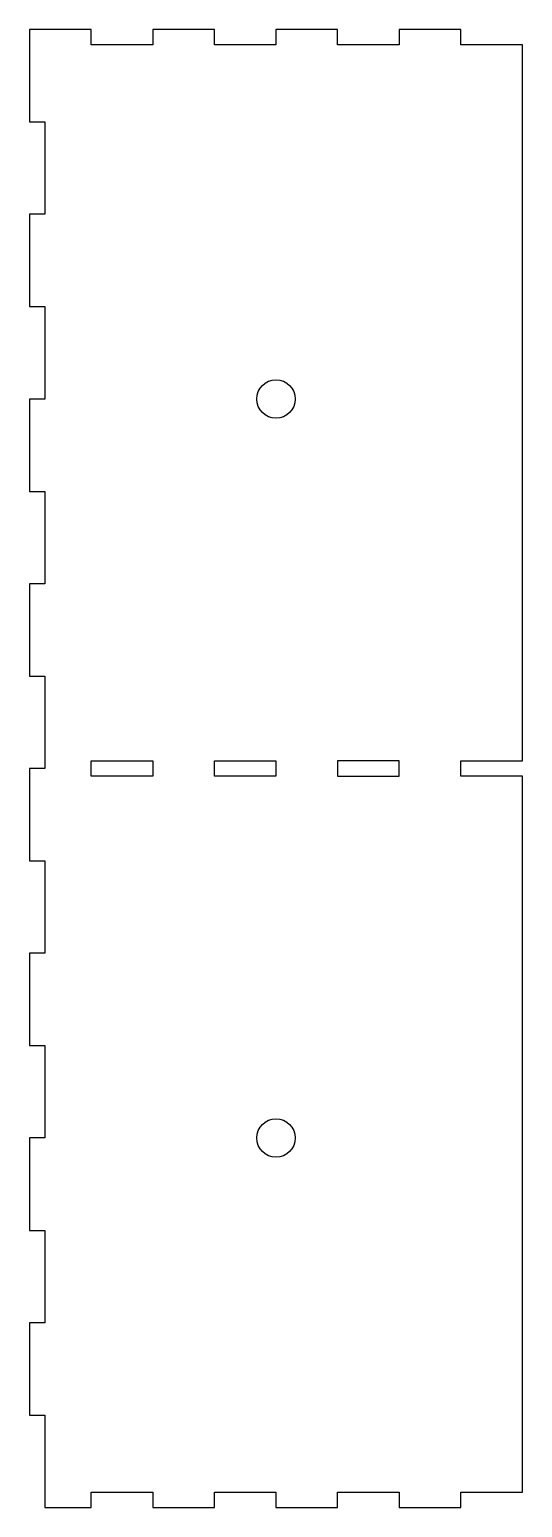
# Model space of a CAD drawing. Header units: inches. Extents: x -4 to 0, y -0.1 to 11.9.
import ezdxf

# ---------------------------------------------------------------- set-up
doc = ezdxf.new("R2010")
doc.units = ezdxf.units.IN
doc.layers.get('0').update_dxf_attribs({"linetype": 'CONTINUOUS'})

msp = doc.modelspace()

# ---------------------------------------------------------------- linework, layer by layer
for points in [[(-0.5, 0), (0, 0), (0, 5.812), (-0.5, 5.812), (-0.5, 5.937), (0, 5.937), (0, 11.75), (-0.5, 11.75), (-0.5, 11.875), (-1, 11.875), (-1, 11.75), (-1.5, 11.75), (-1.5, 11.875), (-2, 11.875), (-2, 11.75), (-2.5, 11.75), (-2.5, 11.875), (-3, 11.875), (-3, 11.75), (-3.5, 11.75), (-3.5, 11.875), (-4, 11.875), (-4, 11.125), (-3.875, 11.125), (-3.875, 10.375), (-4, 10.375), (-4, 9.625), (-3.875, 9.625), (-3.875, 8.875), (-4, 8.875), (-4, 8.125), (-3.875, 8.125), (-3.875, 7.375), (-4, 7.375), (-4, 6.625), (-3.875, 6.625), (-3.875, 5.875), (-4, 5.875), (-4, 5.125), (-3.875, 5.125), (-3.875, 4.375), (-4, 4.375), (-4, 3.625), (-3.875, 3.625), (-3.875, 2.875), (-4, 2.875), (-4, 2.125), (-3.875, 2.125), (-3.875, 1.375), (-4, 1.375), (-4, 0.625), (-3.875, 0.625), (-3.875, -0.125), (-3.5, -0.125), (-3.5, 0), (-3, 0), (-3, -0.125), (-2.5, -0.125), (-2.5, 0), (-2, 0), (-2, -0.125), (-1.5, -0.125), (-1.5, 0), (-1, 0), (-1, -0.125), (-0.5, -0.125)], [(-3.5, 5.937), (-3, 5.937), (-3, 5.812), (-3.5, 5.812)], [(-2.5, 5.937), (-2, 5.937), (-2, 5.812), (-2.5, 5.812)], [(-1.5, 5.812), (-1, 5.812), (-1, 5.937), (-1.5, 5.937)]]:
    msp.add_lwpolyline(points, close=True)
for centre in [(-2, 8.875), (-2, 2.875)]:
    msp.add_circle(centre, 0.156)

doc.saveas('drawing.dxf')
